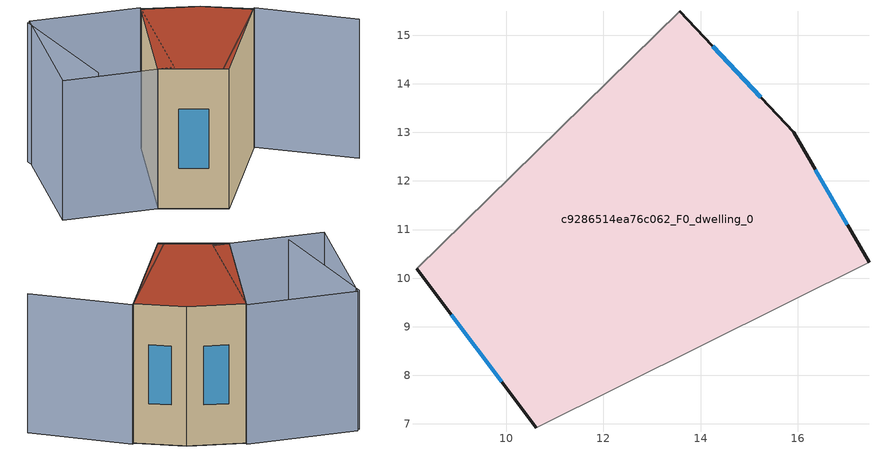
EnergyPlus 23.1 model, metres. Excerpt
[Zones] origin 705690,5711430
c9286514ea76c062_F0_dwelling_0
 floor ground (EU_floor_Construction): 17.46,10.33 15.91,13 13.57,15.49 8.15,10.2 10.61,6.92 z0
 wall outside (EU_wall_Construction): 13.57,15.49 15.91,13 17.46,10.33 / 10.61,6.92 8.15,10.2 z0:9
 wall adiabatic (EU_wall_Construction): 8.15,10.2 13.57,15.49 / 17.46,10.33 10.61,6.92 z0:9
 window (EU_Window_Construction): 14.25,14.77 15.24,13.72 / 16.36,12.23 17.02,11.1 / 9.9,7.87 8.86,9.25 z2.6:6.4
 roof outside (EU_roof_Construction): 15.91,13 17.46,10.33 10.61,6.92 8.15,10.2 13.57,15.49 z9
shading: 10.47,7.25 17.61,10.39 / 17.61,10.39 20.1,4.74 / 8.31,19.65 5.71,12.63 / 8.91,9.6 3.74,13.69 / 3.74,13.69 8.48,19.69 / 8.48,19.69 13.66,15.6 / 13.66,15.6 8.91,9.6 z0:9
[Building]
EU S2 Campaign: North Axis=0; Terrain=City; Solar Distribution=FullExterior
[Site:Location]
London: Latitude=51.5; Longitude=-0.5; Time Zone=0; Elevation=25
[SizingPeriod:WeatherFileDays]
AnnualSizingPeriod: Begin Month=1; Begin Day of Month=1; End Month=12; End Day of Month=31; Day of Week for Start Day=Monday; Use Weather File Daylight Saving Period=No; Use Weather File Rain and Snow Indicators=No
[MATERIAL]
EU_InternalMass_Material: Roughness=MediumRough; Thickness=0.1; Conductivity=1; Density=1800; Specific Heat=900; Thermal Absorptance=0.9; Solar Absorptance=0.7; Visible Absorptance=0.7
[MATERIAL:NOMASS] Roughness=MediumRough; Thermal Absorptance=0.9; Solar Absorptance=0.7; Visible Absorptance=0.7
Name | Thermal Resistance
EU_wall_NoMass | 0.724719
EU_roof_NoMass | 2.98947
EU_floor_NoMass | 2.39157
[WINDOWMATERIAL:SIMPLEGLAZINGSYSTEM]
EU_Window_SimpleGlazing: UFactor=2.63425; Solar Heat Gain Coefficient=0.76; Visible Transmittance=0.76
[CONSTRUCTION]
EU_wall_Construction: EU_wall_NoMass
EU_roof_Construction: EU_roof_NoMass
EU_floor_Construction: EU_floor_NoMass
EU_InternalMass_Construction: EU_InternalMass_Material
EU_Window_Construction: EU_Window_SimpleGlazing
[ZONE]
c9286514ea76c062_F0_dwelling_0: Type=1; Multiplier=1; Ceiling Height=autocalculate; Volume=368.271; Floor Area=autocalculate; Part of Total Floor Area=Yes
[INTERNALMASS]
c9286514ea76c062_F0_dwelling_0_EU_InternalMass: Construction=EU_InternalMass_Construction; Zone or ZoneList=c9286514ea76c062_F0_dwelling_0; Surface Area=40.9186
[OTHEREQUIPMENT]
EU_Step8_InternalGain_c9286514ea76c062_F0_dwelling_0_f000: Fuel Type=Electricity; Zone or ZoneList or Space or SpaceList=c9286514ea76c062_F0_dwelling_0; Schedule=EU_Step8_GainSchedule_c9286514ea76c062_F0_dwelling_0_f000; Design Level Calculation Method=Watts/Area; Power per Zone Floor Area=1; Fraction Latent=0; Fraction Radiant=0; Fraction Lost=0; Carbon Dioxide Generation Rate=0; EndUse Subcategory=EU_Step8_InternalGains
[ZONEVENTILATION:DESIGNFLOWRATE]
EU_ConstantAir_c9286514ea76c062_F0_dwelling_0: Zone or ZoneList or Space or SpaceList=c9286514ea76c062_F0_dwelling_0; Schedule=EU_AlwaysOn; Design Flow Rate Calculation Method=AirChanges/Hour; Air Changes per Hour=0.418135; Ventilation Type=Natural; Fan Pressure Rise=0; Fan Total Efficiency=1; Constant Term Coefficient=1; Temperature Term Coefficient=0; Velocity Term Coefficient=0; Velocity Squared Term Coefficient=0; Minimum Indoor Temperature=-100; Maximum Indoor Temperature=100; Delta Temperature=-100; Minimum Outdoor Temperature=-100; Maximum Outdoor Temperature=100; Maximum Wind Speed=40
[HVACTEMPLATE:THERMOSTAT]
EU_HeatOnly_c9286514ea76c062_F0_dwelling_0: Constant Heating Setpoint=20; Constant Cooling Setpoint=50
[HVACTEMPLATE:ZONE:IDEALLOADSAIRSYSTEM]
c9286514ea76c062_F0_dwelling_0: Template Thermostat=EU_HeatOnly_c9286514ea76c062_F0_dwelling_0; System Availability Schedule=EU_AlwaysOn; Maximum Heating Supply Air Temperature=50; Minimum Cooling Supply Air Temperature=13; Maximum Heating Supply Air Humidity Ratio=0.0156; Minimum Cooling Supply Air Humidity Ratio=0.0077; Heating Limit=NoLimit; Cooling Limit=NoLimit; Heating Availability Schedule=EU_AlwaysOn; Cooling Availability Schedule=EU_CoolingOff; Dehumidification Control Type=ConstantSensibleHeatRatio; Cooling Sensible Heat Ratio=0.7; Dehumidification Setpoint=60; Humidification Control Type=None; Humidification Setpoint=30; Outdoor Air Method=None; Outdoor Air Flow Rate per Person=0.00944; Outdoor Air Flow Rate per Zone Floor Area=0; Outdoor Air Flow Rate per Zone=0; Demand Controlled Ventilation Type=None; Outdoor Air Economizer Type=NoEconomizer; Heat Recovery Type=None; Sensible Heat Recovery Effectiveness=0.7; Latent Heat Recovery Effectiveness=0.65
[SIZING:ZONE]
c9286514ea76c062_F0_dwelling_0: Zone Cooling Design Supply Air Temperature Input Method=SupplyAirTemperature; Zone Cooling Design Supply Air Temperature=13; Zone Heating Design Supply Air Temperature Input Method=SupplyAirTemperature; Zone Heating Design Supply Air Temperature=50; Zone Cooling Design Supply Air Humidity Ratio=0.008; Zone Heating Design Supply Air Humidity Ratio=0.008; Cooling Design Air Flow Method=DesignDay; Cooling Design Air Flow Rate=0; Cooling Minimum Air Flow per Zone Floor Area=0.000762; Cooling Minimum Air Flow=0; Cooling Minimum Air Flow Fraction=0.2; Heating Design Air Flow Method=DesignDay; Heating Design Air Flow Rate=0; Heating Maximum Air Flow per Zone Floor Area=0.002032; Heating Maximum Air Flow=0.141576; Heating Maximum Air Flow Fraction=0.3; Account for Dedicated Outdoor Air System=No; Dedicated Outdoor Air System Control Strategy=NeutralSupplyAir; Dedicated Outdoor Air Low Setpoint Temperature for Design=autosize; Dedicated Outdoor Air High Setpoint Temperature for Design=autosize; Zone Load Sizing Method=Sensible Load Only No Latent Load; Zone Latent Cooling Design Supply Air Humidity Ratio Input Method=HumidityRatioDifference; Zone Cooling Design Supply Air Humidity Ratio Difference=0.005; Zone Latent Heating Design Supply Air Humidity Ratio Input Method=HumidityRatioDifference; Zone Humidification Design Supply Air Humidity Ratio Difference=0.005
[SCHEDULE:CONSTANT]
Name | Hourly Value
EU_AlwaysOn | 1
EU_CoolingOff | 0
[SCHEDULE:FILE]
EU_Step8_GainSchedule_c9286514ea76c062_F0_dwelling_0_f000: File=../../schedules/c9286514ea76c062/c9286514ea76c062_F0_dwelling_0_f000_gain.csv; Column Number=1; Rows to Skip at Top=0; Number of Hours of Data=8760; Column Separator=Comma; Interpolate to Timestep=No; Minutes per Item=60; Adjust Schedule for Daylight Savings=Yes
